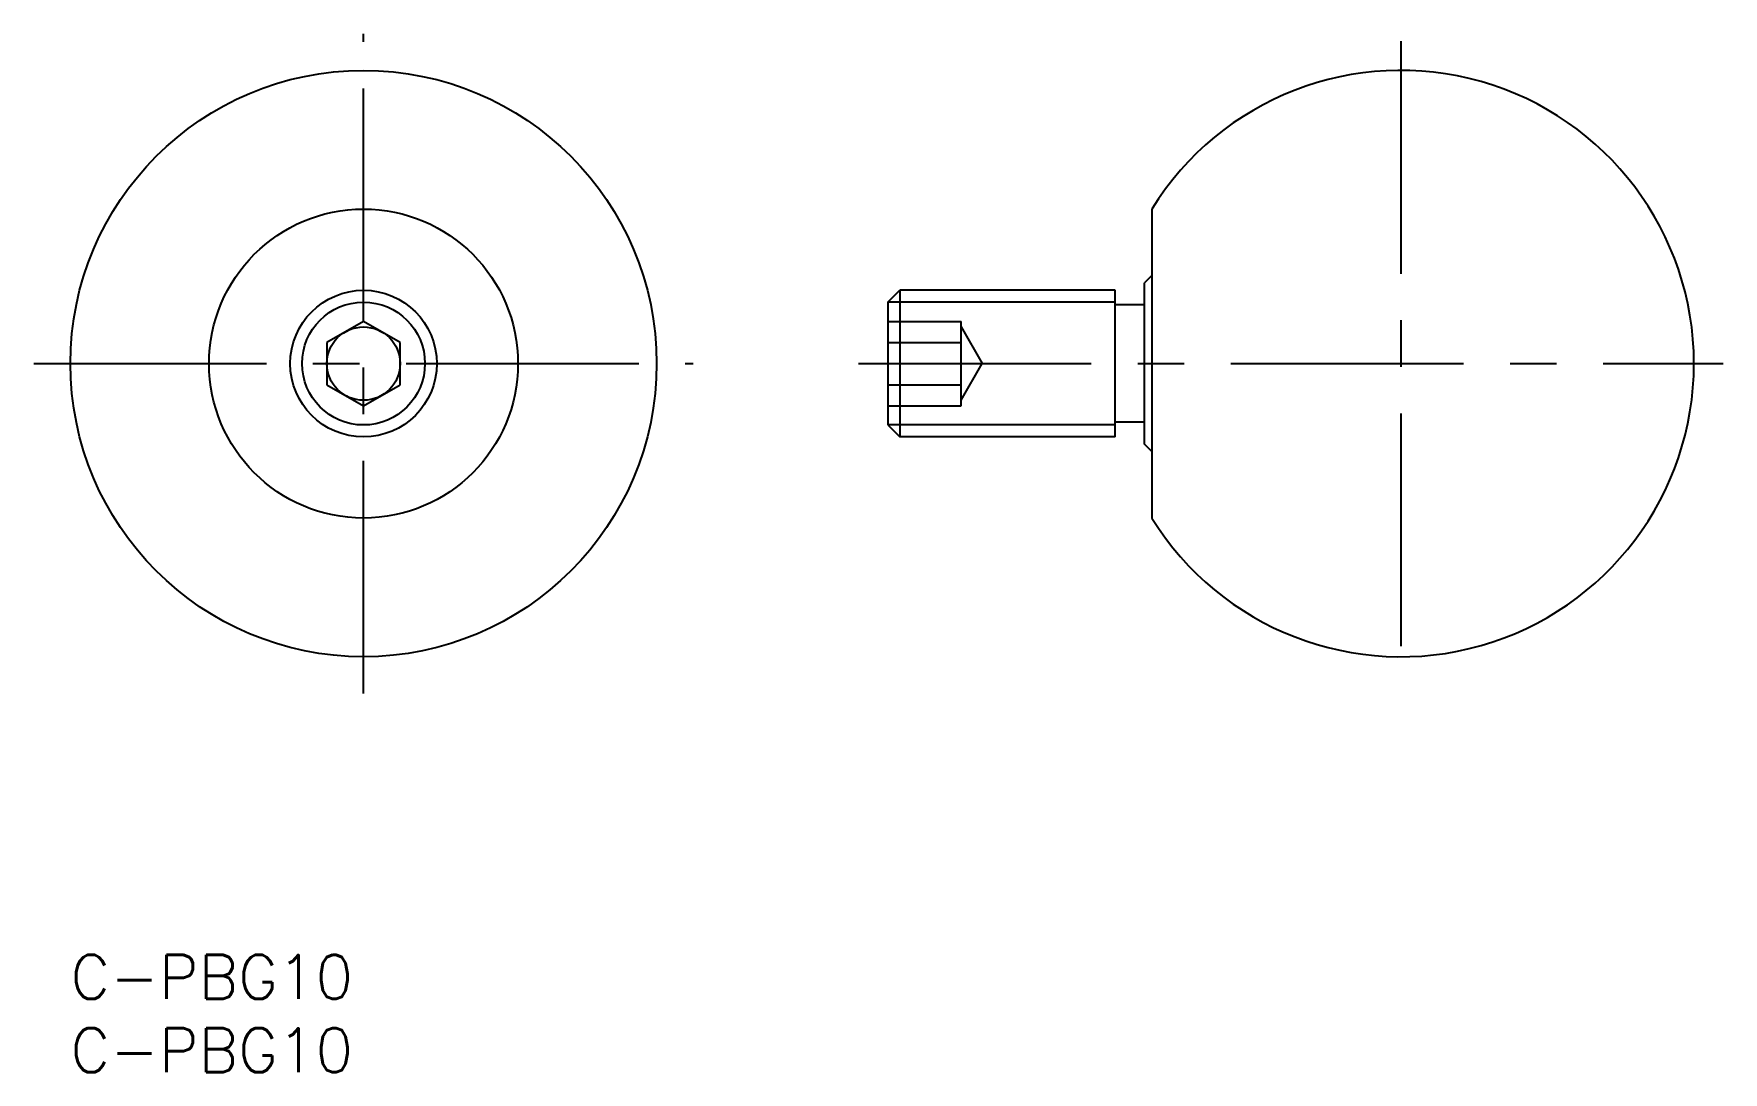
# Model space of a CAD drawing. Extents: x -2 to 113, y -8 to 63.
import ezdxf

# ---------------------------------------------------------------- set-up
doc = ezdxf.new("R2010")
doc.units = 0
doc.header["$LTSCALE"] = 0.5
doc.linetypes.add('CENTER', pattern=[50.8, 31.75, -6.35, 6.35, -6.35])
doc.linetypes.add('DASHED', pattern=[19.05, 12.7, -6.35])
doc.layers.get('0').update_dxf_attribs({"linetype": 'CONTINUOUS'})
doc.layers.add('CENTER', color=1, linetype='CENTER')
doc.styles.get("Standard").update_dxf_attribs({"font": 'txt.shx', "height": 3, "bigfont": 'bigfont.shx'})

# ---------------------------------------------------------------- blocks, each defined once
blk = doc.blocks.new('*U12')
at = {"color": 7, "linetype": 'CONTINUOUS'}
blk.add_text('C-PBG10', height=3, dxfattribs=at).set_placement((0, -3))
blk = doc.blocks.new('*U13')
at = {"color": 7, "linetype": 'CONTINUOUS'}
blk.add_text('C-PBG10', height=3, dxfattribs=at).set_placement((0, -8))

msp = doc.modelspace()

# ---------------------------------------------------------------- linework, layer by layer
at = {"color": 7, "linetype": 'CONTINUOUS'}
for p, q in [((73.78, 50.87), (73.78, 29.8)), ((73.78, 46.34), (73.28, 45.84)), ((55.78, 44.52), (56.59, 45.34)), ((56.59, 45.34), (56.59, 35.34)), ((71.28, 45.34), (56.59, 45.34)), ((71.28, 35.34), (71.28, 45.34)), ((73.28, 34.84), (73.28, 45.84)), ((55.78, 44.52), (55.78, 36.15)), ((73.28, 44.34), (71.28, 44.34)), ((20, 43.22), (17.5, 41.78)), ((22.5, 41.78), (20, 43.22)), ((17.5, 41.78), (17.5, 38.89)), ((22.5, 38.89), (22.5, 41.78)), ((17.5, 38.89), (20, 37.45)), ((20, 37.45), (22.5, 38.89)), ((55.78, 36.15), (56.59, 35.34)), ((73.28, 36.34), (71.28, 36.34)), ((71.28, 35.34), (56.59, 35.34)), ((73.78, 34.34), (73.28, 34.84))]:
    msp.add_line(p, q, dxfattribs=at)
at = {"color": 3, "linetype": 'CONTINUOUS'}
for p, q in [((71.28, 44.52), (55.78, 44.52)), ((71.28, 36.15), (55.78, 36.15))]:
    msp.add_line(p, q, dxfattribs=at)
at = {"color": 3, "linetype": 'DASHED'}
for p, q in [((55.78, 43.22), (60.78, 43.22)), ((60.78, 37.45), (60.78, 43.22)), ((60.78, 42.84), (62.22, 40.34)), ((55.78, 41.78), (60.78, 41.78)), ((60.78, 37.84), (62.22, 40.34)), ((55.78, 38.89), (60.78, 38.89)), ((55.78, 37.45), (60.78, 37.45))]:
    msp.add_line(p, q, dxfattribs=at)
at = {"color": 7, "linetype": 'CONTINUOUS'}
for radius in [20, 10.54, 5, 2.5]:
    msp.add_circle((20, 40.34), radius, dxfattribs=at)
at = {"color": 3, "linetype": 'CONTINUOUS'}
msp.add_circle((20, 40.34), 4.19, dxfattribs=at)
at = {"color": 7, "linetype": 'CONTINUOUS'}
msp.add_arc((90.78, 40.34), 20, 211.7883, 148.2117, dxfattribs=at)
at = {"layer": 'CENTER', "color": 1, "linetype": 'CENTER'}
for p, q in [((20, 17.84), (20, 62.84)), ((90.78, 62.34), (90.78, 18.34)), ((-2.5, 40.34), (42.5, 40.34)), ((53.78, 40.34), (112.78, 40.34))]:
    msp.add_line(p, q, dxfattribs=at)

# ---------------------------------------------------------------- block references
at = {"color": 7, "linetype": 'CONTINUOUS'}
for name in ['*U12', '*U13']:
    msp.add_blockref(name, (0, 0), dxfattribs=at)

doc.saveas('drawing.dxf')
